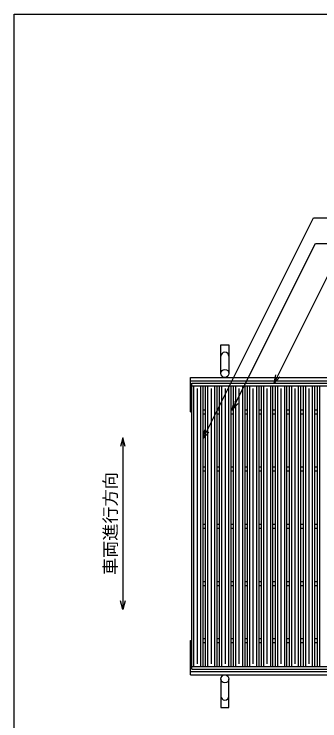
# Model space of a CAD drawing. Units: millimetres, scale not verified. Extents: x -1820 to 1731, y -1282 to 1054.
# Drawn here: x -1729 to -1195, y -182 to 1054 of the extents above; entities that cross this region are included whole.
import ezdxf
from ezdxf.enums import TextEntityAlignment as Align

# ---------------------------------------------------------------- set-up
doc = ezdxf.new("R2010")
doc.units = ezdxf.units.MM
doc.header["$LTSCALE"] = 10
for name, color, linetype, lineweight in [('0_2', 150, 'Continuous', 25), ('16', 3, 'Continuous', 25), ('19', 6, 'Continuous', 25), ('22', 2, 'Continuous', 25)]:
    doc.layers.add(name, color=color, linetype=linetype, lineweight=lineweight)
doc.styles.add('ベクトル', font='')
doc.styles.get('ベクトル').set_extended_font_data('ベクトル')

msp = doc.modelspace()

# ---------------------------------------------------------------- linework, layer by layer
at = {"layer": '0_2'}
for p, q in [((-1729, -1146.5), (-1729, 1053.5)), ((-1729, 1053.5), (1731, 1053.5))]:
    msp.add_line(p, q, dxfattribs=at)
at = {"layer": '16'}
for p, q in [((-1419, 408.5), (-423, 408.5)), ((-1419, 404), (-1419, 408.5)), ((-1419, 404), (-423, 404)), ((-1419, -87), (-1419, 404)), ((-1419, 404), (-1399, 404)), ((-1415, -87), (-1415, 404)), ((-1409, -82), (-1409, 399)), ((-1403, -87), (-1403, 404)), ((-1399, -87), (-1399, 404)), ((-1394.6, -87), (-1394.6, 404)), ((-1394.6, 404), (-1374.6, 404)), ((-1390.6, -87), (-1390.6, 404)), ((-1384.6, -82), (-1384.6, 399)), ((-1378.6, -87), (-1378.6, 404)), ((-1374.6, -87), (-1374.6, 404)), ((-1370.2, -87), (-1370.2, 404)), ((-1370.2, 404), (-1350.2, 404)), ((-1366.2, -87), (-1366.2, 404)), ((-1360.2, -82), (-1360.2, 399)), ((-1354.2, -87), (-1354.2, 404)), ((-1350.2, -87), (-1350.2, 404)), ((-1345.8, -87), (-1345.8, 404)), ((-1345.8, 404), (-1325.8, 404)), ((-1341.8, -87), (-1341.8, 404)), ((-1335.8, -82), (-1335.8, 399)), ((-1329.8, -87), (-1329.8, 404)), ((-1325.8, -87), (-1325.8, 404)), ((-1321.4, -87), (-1321.4, 404)), ((-1321.4, 404), (-1301.4, 404)), ((-1317.4, -87), (-1317.4, 404)), ((-1311.4, -82), (-1311.4, 399)), ((-1305.4, -87), (-1305.4, 404)), ((-1301.4, -87), (-1301.4, 404)), ((-1297, -87), (-1297, 404)), ((-1297, 404), (-1277, 404)), ((-1293, -87), (-1293, 404)), ((-1287, -82), (-1287, 399)), ((-1281, -87), (-1281, 404)), ((-1277, -87), (-1277, 404)), ((-1272.6, -87), (-1272.6, 404)), ((-1272.6, 404), (-1252.6, 404)), ((-1268.6, -87), (-1268.6, 404)), ((-1262.6, -82), (-1262.6, 399)), ((-1256.6, -87), (-1256.6, 404)), ((-1252.6, -87), (-1252.6, 404)), ((-1248.2, -87), (-1248.2, 404)), ((-1248.2, 404), (-1228.2, 404)), ((-1244.2, -87), (-1244.2, 404)), ((-1238.2, -82), (-1238.2, 399)), ((-1232.2, -87), (-1232.2, 404)), ((-1228.2, -87), (-1228.2, 404)), ((-1223.8, -87), (-1223.8, 404)), ((-1223.8, 404), (-1203.8, 404)), ((-1219.8, -87), (-1219.8, 404)), ((-1213.8, -82), (-1213.8, 399)), ((-1207.8, -87), (-1207.8, 404)), ((-1203.8, -87), (-1203.8, 404)), ((-1199.4, -87), (-1199.4, 404)), ((-1199.4, 404), (-1179.4, 404)), ((-1195.4, -87), (-1195.4, 404)), ((-1399, 362), (-1394.6, 362)), ((-1374.6, 362), (-1370.2, 362)), ((-1350.2, 362), (-1345.8, 362)), ((-1325.8, 362), (-1321.4, 362)), ((-1301.4, 362), (-1297, 362)), ((-1277, 362), (-1272.6, 362)), ((-1252.6, 362), (-1248.2, 362)), ((-1228.2, 362), (-1223.8, 362)), ((-1203.8, 362), (-1199.4, 362)), ((-1399, 355), (-1394.6, 355)), ((-1374.6, 355), (-1370.2, 355)), ((-1350.2, 355), (-1345.8, 355)), ((-1325.8, 355), (-1321.4, 355)), ((-1301.4, 355), (-1297, 355)), ((-1277, 355), (-1272.6, 355)), ((-1252.6, 355), (-1248.2, 355)), ((-1228.2, 355), (-1223.8, 355)), ((-1203.8, 355), (-1199.4, 355)), ((-1399, 262), (-1394.6, 262)), ((-1374.6, 262), (-1370.2, 262)), ((-1350.2, 262), (-1345.8, 262)), ((-1325.8, 262), (-1321.4, 262)), ((-1301.4, 262), (-1297, 262)), ((-1277, 262), (-1272.6, 262)), ((-1252.6, 262), (-1248.2, 262)), ((-1228.2, 262), (-1223.8, 262)), ((-1203.8, 262), (-1199.4, 262)), ((-1399, 255), (-1394.6, 255)), ((-1374.6, 255), (-1370.2, 255)), ((-1350.2, 255), (-1345.8, 255)), ((-1325.8, 255), (-1321.4, 255)), ((-1301.4, 255), (-1297, 255)), ((-1277, 255), (-1272.6, 255)), ((-1252.6, 255), (-1248.2, 255)), ((-1228.2, 255), (-1223.8, 255)), ((-1203.8, 255), (-1199.4, 255)), ((-1399, 162), (-1394.6, 162)), ((-1374.6, 162), (-1370.2, 162)), ((-1350.2, 162), (-1345.8, 162)), ((-1325.8, 162), (-1321.4, 162)), ((-1301.4, 162), (-1297, 162)), ((-1277, 162), (-1272.6, 162)), ((-1252.6, 162), (-1248.2, 162)), ((-1228.2, 162), (-1223.8, 162)), ((-1203.8, 162), (-1199.4, 162)), ((-1399, 155), (-1394.6, 155)), ((-1374.6, 155), (-1370.2, 155)), ((-1350.2, 155), (-1345.8, 155)), ((-1325.8, 155), (-1321.4, 155)), ((-1301.4, 155), (-1297, 155)), ((-1277, 155), (-1272.6, 155)), ((-1252.6, 155), (-1248.2, 155)), ((-1228.2, 155), (-1223.8, 155)), ((-1203.8, 155), (-1199.4, 155)), ((-1399, 62), (-1394.6, 62)), ((-1374.6, 62), (-1370.2, 62)), ((-1350.2, 62), (-1345.8, 62)), ((-1325.8, 62), (-1321.4, 62)), ((-1301.4, 62), (-1297, 62)), ((-1277, 62), (-1272.6, 62)), ((-1252.6, 62), (-1248.2, 62)), ((-1228.2, 62), (-1223.8, 62)), ((-1203.8, 62), (-1199.4, 62)), ((-1399, 55), (-1394.6, 55)), ((-1374.6, 55), (-1370.2, 55)), ((-1350.2, 55), (-1345.8, 55)), ((-1325.8, 55), (-1321.4, 55)), ((-1301.4, 55), (-1297, 55)), ((-1277, 55), (-1272.6, 55)), ((-1252.6, 55), (-1248.2, 55)), ((-1228.2, 55), (-1223.8, 55)), ((-1203.8, 55), (-1199.4, 55)), ((-1399, -38), (-1394.6, -38)), ((-1399, -45), (-1394.6, -45)), ((-1374.6, -38), (-1370.2, -38)), ((-1374.6, -45), (-1370.2, -45)), ((-1350.2, -38), (-1345.8, -38)), ((-1350.2, -45), (-1345.8, -45)), ((-1325.8, -38), (-1321.4, -38)), ((-1325.8, -45), (-1321.4, -45)), ((-1301.4, -38), (-1297, -38)), ((-1301.4, -45), (-1297, -45)), ((-1277, -38), (-1272.6, -38)), ((-1277, -45), (-1272.6, -45)), ((-1252.6, -38), (-1248.2, -38)), ((-1252.6, -45), (-1248.2, -45)), ((-1228.2, -38), (-1223.8, -38)), ((-1228.2, -45), (-1223.8, -45)), ((-1203.8, -38), (-1199.4, -38)), ((-1203.8, -45), (-1199.4, -45)), ((-1419, -87), (-423, -87)), ((-1419, -91.5), (-1419, -87)), ((-1419, -87), (-1399, -87)), ((-1419, -91.5), (-423, -91.5)), ((-1394.6, -87), (-1374.6, -87)), ((-1370.2, -87), (-1350.2, -87)), ((-1345.8, -87), (-1325.8, -87)), ((-1321.4, -87), (-1301.4, -87)), ((-1297, -87), (-1277, -87)), ((-1272.6, -87), (-1252.6, -87)), ((-1248.2, -87), (-1228.2, -87)), ((-1223.8, -87), (-1203.8, -87)), ((-1199.4, -87), (-1179.4, -87))]:
    msp.add_line(p, q, dxfattribs=at)
at = {"layer": '19'}
for p, q in [((-1368, 425.5), (-1368, 475.5)), ((-1368, 475.5), (-1354, 475.5)), ((-1354, 475.5), (-1354, 425.5)), ((-1421, 418.5), (-421, 418.5)), ((-1421, 358.5), (-1421, 418.5)), ((-1421, 412.5), (-421, 412.5)), ((-1421, 358.5), (-1419, 358.5)), ((-1421, -101.5), (-1421, -41.5)), ((-1421, -41.5), (-1419, -41.5)), ((-1421, -95.5), (-421, -95.5)), ((-1421, -101.5), (-421, -101.5)), ((-1368, -108.5), (-1368, -158.5)), ((-1354, -158.5), (-1354, -108.5)), ((-1368, -158.5), (-1354, -158.5))]:
    msp.add_line(p, q, dxfattribs=at)
for centre in [(-1361, 425.5), (-1361, -108.5)]:
    msp.add_circle(centre, 7, dxfattribs=at)
for centre, start, end in [((-1361, 455.5), 0, 180), ((-1361, -138.5), 180, 0)]:
    msp.add_arc(centre, 7, start, end, dxfattribs=at)
at = {"layer": '22', "color": 4}
for p, q in [((-1399, 312), (-1206.25, 697.5)), ((-1206.25, 697.5), (-726.25, 697.5)), ((-1348, 362), (-1202.75, 652.5)), ((-1202.75, 652.5), (-762.75, 652.5)), ((-1274.8, 408.5), (-1177.05, 604)), ((-1274.8, 408.5), (-1271.8, 423.1)), ((-1274.8, 408.5), (-1264.8, 419.5)), ((-1348, 362), (-1345, 376.6)), ((-1348, 362), (-1338, 373)), ((-1399, 312), (-1396, 326.6)), ((-1399, 312), (-1389, 323)), ((-1539, 313), (-1543, 298)), ((-1535, 298), (-1539, 313)), ((-1539, 313), (-1539, 13)), ((-1539, 13), (-1543, 28)), ((-1535, 28), (-1539, 13))]:
    msp.add_line(p, q, dxfattribs=at)

# ---------------------------------------------------------------- texts
at = {"layer": '22', "style": 'ベクトル'}
msp.add_text('車両進行方向', height=21.99, rotation=90, dxfattribs=at).set_placement((-1561, 73), align=Align.MIDDLE_LEFT)

doc.saveas('drawing.dxf')
